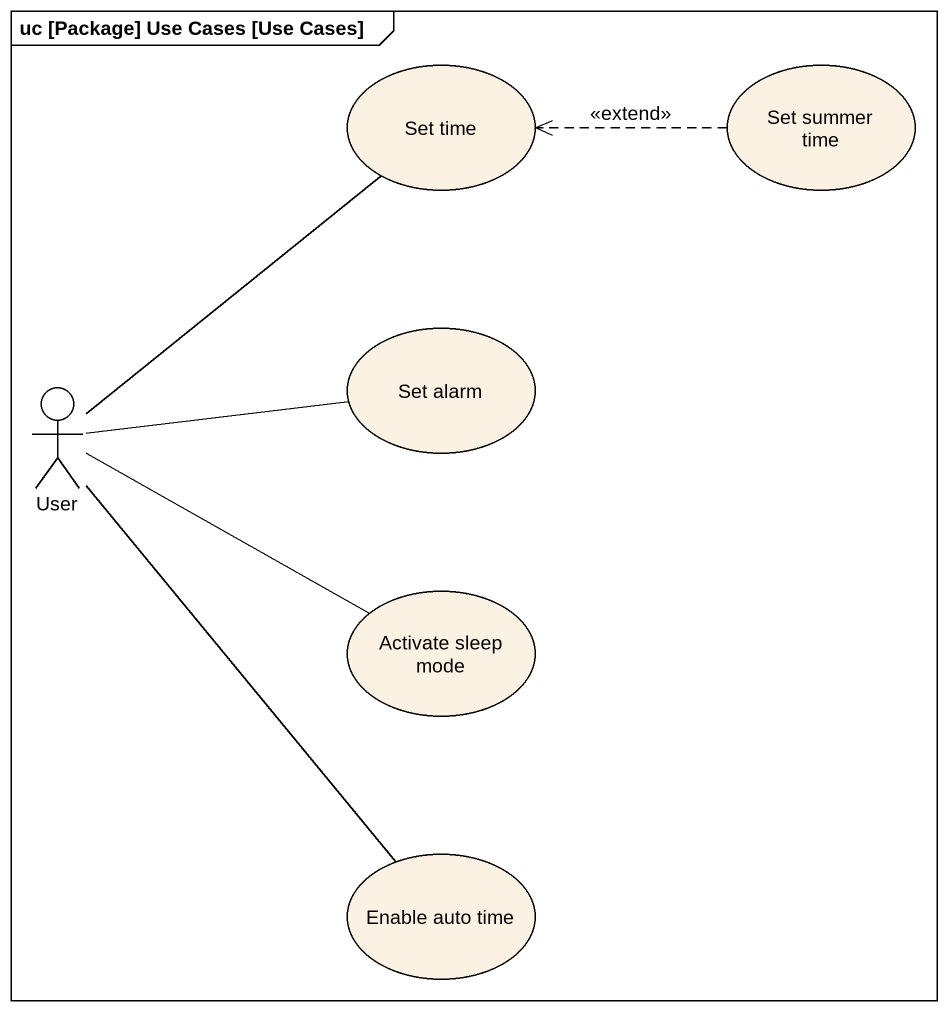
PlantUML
@startuml
mainframe uc [Package] Use Cases [Use Cases]
usecase "Set time" as Set_time
usecase "Set summer time" as Set_summer_time
usecase "Set alarm" as Set_alarm
actor User
usecase "Activate sleep mode" as Activate_sleep_mode
usecase "Enable auto time" as Enable_auto_time
Set_summer_time .left.> Set_time : <<extend>>
User -up- Set_time
User -right- Set_alarm
User -right- Activate_sleep_mode
User -- Enable_auto_time
@enduml
